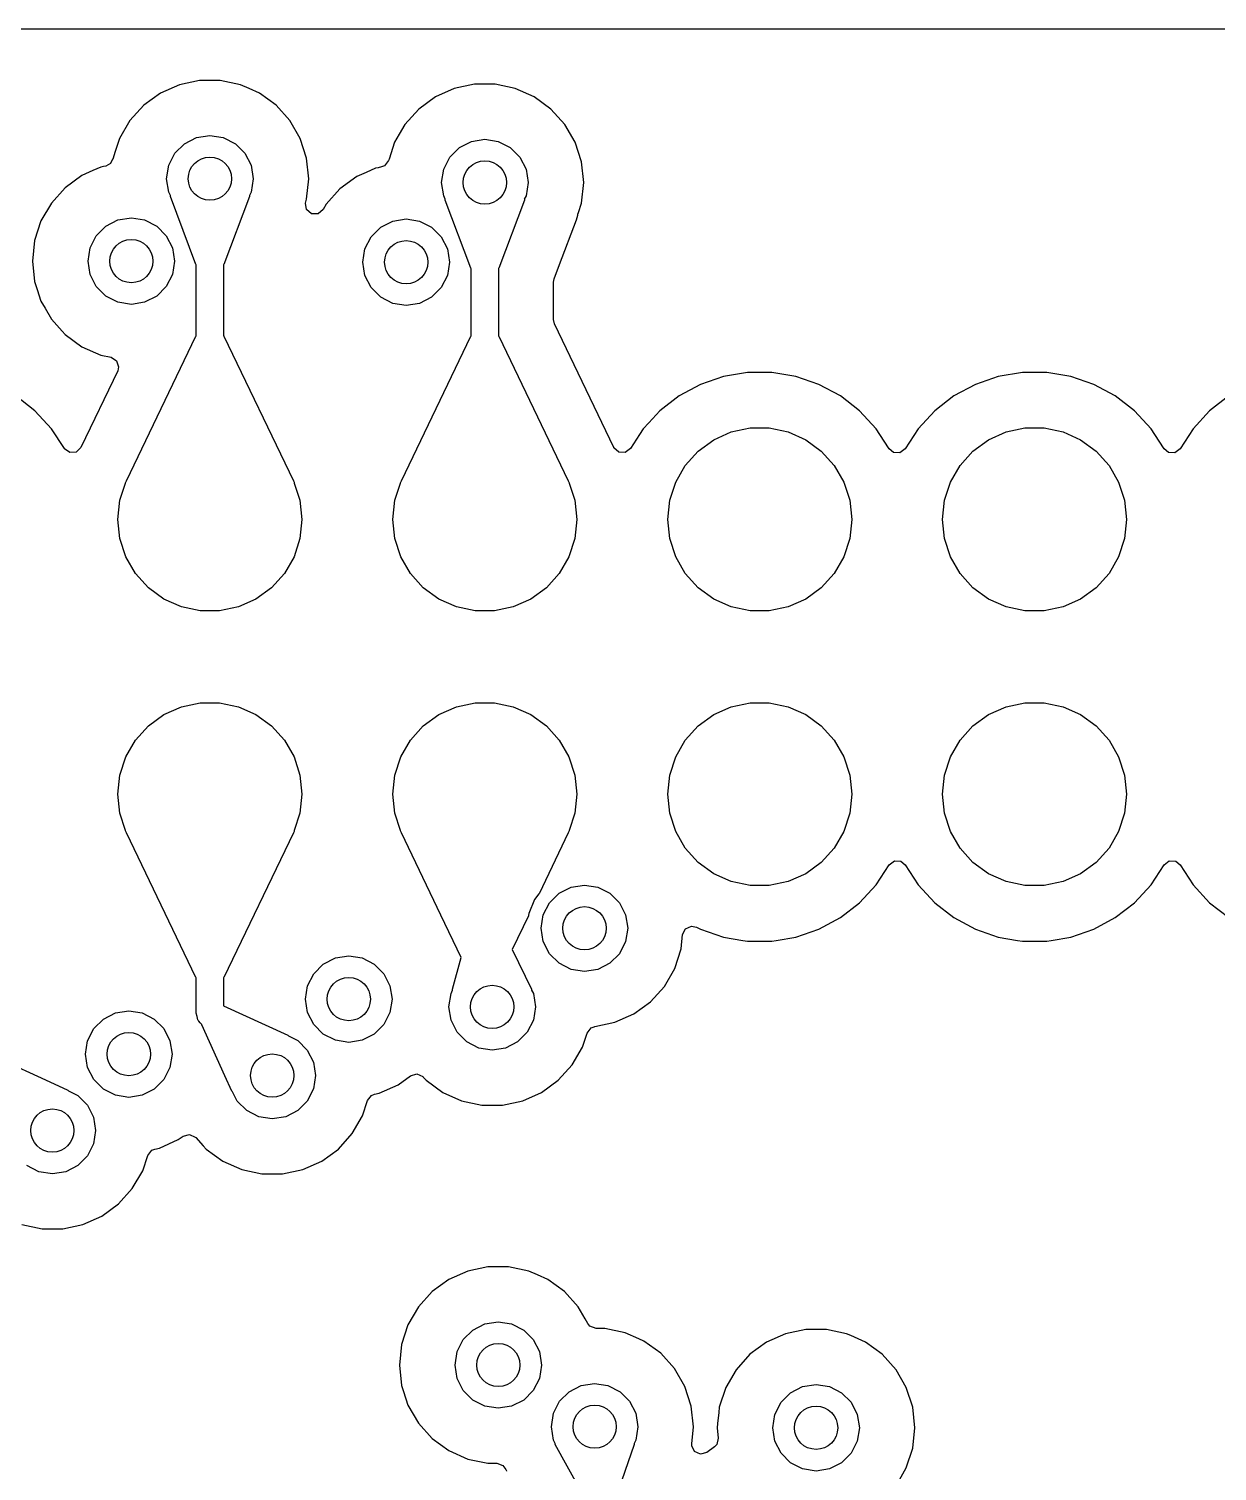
# Model space of a CAD drawing. Extents: x 106.8 to 191.4, y -142.2 to -57.6.
# Drawn here: x 148.66 to 159.64, y -70.94 to -57.61 of the extents above; entities that cross this region are included whole.
import ezdxf

# ---------------------------------------------------------------- set-up
doc = ezdxf.new("R2010")
doc.units = 0
doc.layers.add('BLACK', color=7, linetype='CONTINUOUS')

msp = doc.modelspace()

# ---------------------------------------------------------------- linework, layer by layer
at = {"layer": 'BLACK', "linetype": 'CONTINUOUS'}
for p, q in [((111.602, -57.6091), (186.522, -57.6091)), ((150.055, -58.1253), (149.88, -58.203)), ((150.242, -58.0856), (150.055, -58.1253)), ((150.433, -58.0856), (150.242, -58.0856)), ((150.619, -58.1253), (150.433, -58.0856)), ((150.699, -58.1608), (150.619, -58.1253)), ((152.782, -58.1211), (152.595, -58.1608)), ((152.973, -58.1211), (152.782, -58.1211)), ((153.159, -58.1608), (152.973, -58.1211)), ((149.88, -58.203), (149.726, -58.3152)), ((150.794, -58.203), (150.699, -58.1608)), ((150.948, -58.3152), (150.794, -58.203)), ((152.42, -58.2385), (152.266, -58.3507)), ((152.595, -58.1608), (152.42, -58.2385)), ((153.334, -58.2385), (153.159, -58.1608)), ((153.159, -58.1608), (153.159, -58.1608)), ((153.488, -58.3507), (153.334, -58.2385)), ((149.726, -58.3152), (149.598, -58.4572)), ((151.076, -58.4572), (150.948, -58.3152)), ((152.266, -58.3507), (152.138, -58.4927)), ((153.616, -58.4927), (153.488, -58.3507)), ((149.598, -58.4572), (149.503, -58.6225)), ((149.598, -58.4572), (149.598, -58.4572)), ((149.598, -58.4572), (149.598, -58.4572)), ((151.172, -58.6225), (151.076, -58.4572)), ((152.138, -58.4927), (152.086, -58.5837)), ((153.712, -58.658), (153.616, -58.4927)), ((149.503, -58.6225), (149.463, -58.7443)), ((150.102, -58.6705), (150.213, -58.6137)), ((150.213, -58.6137), (150.337, -58.5941)), ((150.337, -58.5941), (150.461, -58.6137)), ((150.461, -58.6137), (150.572, -58.6705)), ((151.231, -58.8042), (151.172, -58.6225)), ((152.043, -58.658), (151.992, -58.8122)), ((152.086, -58.5837), (152.043, -58.658)), ((152.642, -58.706), (152.753, -58.6492)), ((152.753, -58.6492), (152.877, -58.6296)), ((152.877, -58.6296), (153.001, -58.6492)), ((153.001, -58.6492), (153.112, -58.706)), ((153.771, -58.8397), (153.712, -58.658)), ((149.463, -58.7443), (149.441, -58.813)), ((149.957, -58.8705), (150.013, -58.759)), ((150.013, -58.759), (150.102, -58.6705)), ((150.572, -58.6705), (150.661, -58.759)), ((150.661, -58.759), (150.718, -58.8705)), ((152.553, -58.7945), (152.642, -58.706)), ((153.112, -58.706), (153.201, -58.7945)), ((149.255, -58.9197), (149.154, -58.965)), ((149.328, -58.8873), (149.255, -58.9197)), ((149.355, -58.8815), (149.328, -58.8873)), ((149.375, -58.8774), (149.355, -58.8815)), ((149.418, -58.8547), (149.375, -58.8774)), ((149.438, -58.8122), (149.418, -58.8547)), ((149.441, -58.813), (149.438, -58.8122)), ((149.937, -58.9941), (149.957, -58.8705)), ((150.718, -58.8705), (150.737, -58.9941)), ((151.251, -58.9941), (151.231, -58.8042)), ((151.868, -58.8974), (151.781, -58.9362)), ((151.892, -58.8924), (151.868, -58.8974)), ((151.922, -58.8859), (151.892, -58.8924)), ((151.951, -58.8745), (151.922, -58.8859)), ((151.988, -58.8271), (151.951, -58.8745)), ((151.992, -58.8122), (151.988, -58.8271)), ((152.477, -59.0296), (152.497, -58.906)), ((152.497, -58.906), (152.553, -58.7945)), ((153.201, -58.7945), (153.258, -58.906)), ((153.258, -58.906), (153.277, -59.0296)), ((153.791, -59.0296), (153.771, -58.8397)), ((149.154, -58.965), (148.999, -59.0772)), ((149.957, -59.1177), (149.937, -58.9941)), ((150.737, -58.9941), (150.718, -59.1177)), ((151.231, -59.184), (151.251, -58.9941)), ((151.694, -58.9751), (151.539, -59.0873)), ((151.781, -58.9362), (151.694, -58.9751)), ((152.497, -59.1532), (152.477, -59.0296)), ((153.277, -59.0296), (153.258, -59.1532)), ((153.771, -59.2195), (153.791, -59.0296)), ((148.999, -59.0772), (148.872, -59.2192)), ((149.972, -59.1483), (149.957, -59.1177)), ((149.972, -59.1488), (149.972, -59.1483)), ((149.972, -59.1577), (149.972, -59.1488)), ((150.207, -59.7865), (149.972, -59.1577)), ((150.703, -59.1577), (150.467, -59.7865)), ((150.718, -59.1177), (150.702, -59.1485)), ((150.702, -59.1485), (150.703, -59.1492)), ((150.703, -59.1492), (150.703, -59.1577)), ((151.223, -59.2088), (151.231, -59.184)), ((151.231, -59.184), (151.231, -59.184)), ((151.231, -59.184), (151.231, -59.184)), ((151.539, -59.0873), (151.412, -59.2293)), ((152.512, -59.1838), (152.497, -59.1532)), ((152.512, -59.1843), (152.512, -59.1838)), ((152.512, -59.1932), (152.512, -59.1843)), ((152.747, -59.822), (152.512, -59.1932)), ((153.243, -59.1932), (153.007, -59.822)), ((153.258, -59.1532), (153.242, -59.184)), ((153.242, -59.184), (153.243, -59.1847)), ((153.243, -59.1847), (153.243, -59.1932)), ((148.872, -59.2192), (148.776, -59.3845)), ((151.22, -59.2207), (151.223, -59.2088)), ((151.23, -59.2799), (151.22, -59.2207)), ((151.276, -59.3186), (151.23, -59.2799)), ((151.336, -59.3186), (151.276, -59.3186)), ((151.382, -59.2799), (151.336, -59.3186)), ((151.412, -59.2293), (151.382, -59.2799)), ((153.738, -59.3236), (153.742, -59.3076)), ((153.738, -59.3301), (153.738, -59.3236)), ((153.742, -59.3076), (153.743, -59.3058)), ((153.743, -59.3058), (153.771, -59.2195)), ((148.776, -59.3845), (148.717, -59.5662)), ((149.287, -59.521), (149.375, -59.4325)), ((149.375, -59.4325), (149.487, -59.3757)), ((149.487, -59.3757), (149.611, -59.3561)), ((149.611, -59.3561), (149.734, -59.3757)), ((149.734, -59.3757), (149.846, -59.4325)), ((149.846, -59.4325), (149.934, -59.521)), ((151.827, -59.5311), (151.915, -59.4426)), ((151.915, -59.4426), (152.027, -59.3858)), ((152.027, -59.3858), (152.151, -59.3662)), ((152.151, -59.3662), (152.274, -59.3858)), ((152.274, -59.3858), (152.386, -59.4426)), ((152.386, -59.4426), (152.474, -59.5311)), ((153.568, -59.7885), (153.724, -59.3735)), ((153.724, -59.3735), (153.738, -59.3301)), ((148.717, -59.5662), (148.697, -59.7561)), ((149.23, -59.6325), (149.287, -59.521)), ((149.934, -59.521), (149.991, -59.6325)), ((151.77, -59.6426), (151.827, -59.5311)), ((152.474, -59.5311), (152.531, -59.6426)), ((149.211, -59.7561), (149.23, -59.6325)), ((149.991, -59.6325), (150.011, -59.7561)), ((151.751, -59.7662), (151.77, -59.6426)), ((152.531, -59.6426), (152.551, -59.7662)), ((148.697, -59.7561), (148.717, -59.946)), ((149.23, -59.8797), (149.211, -59.7561)), ((150.011, -59.7561), (149.991, -59.8797)), ((150.21, -59.7907), (150.207, -59.7865)), ((150.21, -60.4474), (150.21, -59.7907)), ((150.21, -59.7907), (150.21, -59.7907)), ((150.467, -59.7865), (150.464, -59.7896)), ((150.464, -59.7896), (150.464, -60.4467)), ((151.77, -59.8898), (151.751, -59.7662)), ((152.551, -59.7662), (152.531, -59.8898)), ((152.75, -59.8262), (152.747, -59.822)), ((152.75, -60.4474), (152.75, -59.8262)), ((152.75, -59.8262), (152.75, -59.8262)), ((153.007, -59.822), (153.004, -59.8251)), ((153.004, -59.8251), (153.004, -60.4467)), ((153.518, -59.9211), (153.568, -59.7885)), ((148.717, -59.946), (148.74, -60.0171)), ((149.287, -59.9912), (149.23, -59.8797)), ((149.375, -60.0797), (149.287, -59.9912)), ((149.934, -59.9912), (149.846, -60.0797)), ((149.991, -59.8797), (149.934, -59.9912)), ((151.827, -60.0013), (151.77, -59.8898)), ((152.531, -59.8898), (152.474, -60.0013)), ((153.513, -59.952), (153.518, -59.9211)), ((153.513, -60.2966), (153.513, -59.952)), ((148.74, -60.0171), (148.776, -60.1277)), ((149.487, -60.1365), (149.375, -60.0797)), ((149.846, -60.0797), (149.734, -60.1365)), ((151.915, -60.0898), (151.827, -60.0013)), ((152.027, -60.1466), (151.915, -60.0898)), ((152.386, -60.0898), (152.274, -60.1466)), ((152.474, -60.0013), (152.386, -60.0898)), ((148.776, -60.1277), (148.814, -60.1925)), ((148.814, -60.1925), (148.872, -60.293)), ((149.611, -60.1561), (149.487, -60.1365)), ((149.734, -60.1365), (149.611, -60.1561)), ((152.151, -60.1662), (152.027, -60.1466)), ((152.274, -60.1466), (152.151, -60.1662)), ((148.872, -60.293), (148.971, -60.403)), ((153.521, -60.3346), (153.513, -60.2966)), ((154.069, -61.4789), (153.521, -60.3346)), ((148.971, -60.403), (148.999, -60.435)), ((148.999, -60.435), (149.154, -60.5472)), ((149.566, -61.7877), (150.207, -60.4502)), ((150.207, -60.4502), (150.21, -60.4474)), ((150.464, -60.4467), (150.465, -60.447)), ((150.465, -60.447), (150.467, -60.4502)), ((150.467, -60.4502), (151.108, -61.7877)), ((152.106, -61.7877), (152.747, -60.4502)), ((152.747, -60.4502), (152.75, -60.4474)), ((153.004, -60.4467), (153.005, -60.447)), ((153.005, -60.447), (153.007, -60.4502)), ((153.007, -60.4502), (153.648, -61.7877)), ((149.154, -60.5472), (149.328, -60.6249)), ((149.328, -60.6249), (149.424, -60.6452)), ((149.424, -60.6452), (149.475, -60.6771)), ((149.485, -60.7691), (149.145, -61.4789)), ((149.475, -60.6771), (149.493, -60.7342)), ((149.493, -60.7342), (149.485, -60.7691)), ((155.305, -60.7851), (155.082, -60.8222)), ((155.53, -60.7851), (155.305, -60.7851)), ((155.305, -60.7851), (155.305, -60.7851)), ((155.752, -60.8222), (155.53, -60.7851)), ((155.53, -60.7851), (155.53, -60.7851)), ((157.845, -60.7851), (157.622, -60.8222)), ((158.07, -60.7851), (157.845, -60.7851)), ((157.845, -60.7851), (157.845, -60.7851)), ((158.292, -60.8222), (158.07, -60.7851)), ((158.07, -60.7851), (158.07, -60.7851)), ((154.87, -60.8953), (154.672, -61.0024)), ((155.082, -60.8222), (154.87, -60.8953)), ((155.965, -60.8953), (155.752, -60.8222)), ((156.163, -61.0024), (155.965, -60.8953)), ((155.965, -60.8953), (155.965, -60.8953)), ((155.965, -60.8953), (155.965, -60.8953)), ((157.41, -60.8953), (157.212, -61.0024)), ((157.622, -60.8222), (157.41, -60.8953)), ((158.505, -60.8953), (158.292, -60.8222)), ((158.703, -61.0024), (158.505, -60.8953)), ((158.505, -60.8953), (158.505, -60.8953)), ((158.505, -60.8953), (158.505, -60.8953)), ((148.72, -61.1407), (148.543, -61.0024)), ((154.672, -61.0024), (154.494, -61.1407)), ((156.34, -61.1407), (156.163, -61.0024)), ((157.212, -61.0024), (157.034, -61.1407)), ((158.88, -61.1407), (158.703, -61.0024)), ((159.752, -61.0024), (159.574, -61.1407)), ((148.873, -61.3063), (148.72, -61.1407)), ((154.494, -61.1407), (154.393, -61.2504)), ((156.493, -61.3063), (156.34, -61.1407)), ((157.034, -61.1407), (156.881, -61.3063)), ((159.033, -61.3063), (158.88, -61.1407)), ((159.574, -61.1407), (159.421, -61.3063)), ((148.992, -61.489), (148.873, -61.3063)), ((154.341, -61.3063), (154.308, -61.3578)), ((154.393, -61.2504), (154.341, -61.3063)), ((155.154, -61.3352), (155.328, -61.2983)), ((155.328, -61.2983), (155.506, -61.2983)), ((155.506, -61.2983), (155.68, -61.3352)), ((156.568, -61.421), (156.493, -61.3063)), ((156.881, -61.3063), (156.761, -61.4911)), ((157.694, -61.3352), (157.868, -61.2983)), ((157.868, -61.2983), (158.046, -61.2983)), ((158.046, -61.2983), (158.22, -61.3352)), ((159.108, -61.421), (159.033, -61.3063)), ((159.421, -61.3063), (159.301, -61.4911)), ((154.308, -61.3578), (154.222, -61.489)), ((154.848, -61.5119), (154.992, -61.4075)), ((154.992, -61.4075), (155.154, -61.3352)), ((155.68, -61.3352), (155.842, -61.4075)), ((155.842, -61.4075), (155.986, -61.5119)), ((156.614, -61.4911), (156.568, -61.421)), ((157.388, -61.5119), (157.532, -61.4075)), ((157.532, -61.4075), (157.694, -61.3352)), ((158.22, -61.3352), (158.382, -61.4075)), ((158.382, -61.4075), (158.526, -61.5119)), ((159.154, -61.4911), (159.108, -61.421)), ((148.993, -61.4906), (148.992, -61.489)), ((149.042, -61.5256), (148.993, -61.4906)), ((149.102, -61.5209), (149.042, -61.5256)), ((149.145, -61.4789), (149.102, -61.5209)), ((154.07, -61.4806), (154.069, -61.4789)), ((154.114, -61.5217), (154.07, -61.4806)), ((154.174, -61.525), (154.114, -61.5217)), ((154.222, -61.489), (154.174, -61.525)), ((154.729, -61.644), (154.848, -61.5119)), ((155.986, -61.5119), (156.105, -61.644)), ((156.653, -61.5238), (156.614, -61.4911)), ((156.713, -61.5271), (156.653, -61.5238)), ((156.761, -61.4911), (156.713, -61.5271)), ((157.269, -61.644), (157.388, -61.5119)), ((158.526, -61.5119), (158.645, -61.644)), ((159.193, -61.5238), (159.154, -61.4911)), ((159.253, -61.5271), (159.193, -61.5238)), ((159.301, -61.4911), (159.253, -61.5271)), ((154.641, -61.7979), (154.729, -61.644)), ((156.105, -61.644), (156.194, -61.7979)), ((157.181, -61.7979), (157.269, -61.644)), ((158.645, -61.644), (158.734, -61.7979)), ((149.506, -61.9669), (149.557, -61.8093)), ((149.557, -61.8072), (149.558, -61.8044)), ((149.557, -61.8078), (149.557, -61.8072)), ((149.557, -61.8093), (149.557, -61.8078)), ((149.558, -61.8044), (149.561, -61.7979)), ((149.561, -61.7979), (149.566, -61.7877)), ((151.108, -61.7877), (151.114, -61.7979)), ((151.114, -61.7979), (151.116, -61.8044)), ((151.116, -61.8044), (151.117, -61.8072)), ((151.117, -61.8072), (151.117, -61.8088)), ((151.117, -61.8088), (151.169, -61.9669)), ((152.046, -61.9669), (152.097, -61.8093)), ((152.097, -61.8072), (152.098, -61.8044)), ((152.097, -61.8078), (152.097, -61.8072)), ((152.097, -61.8093), (152.097, -61.8078)), ((152.098, -61.8044), (152.101, -61.7979)), ((152.101, -61.7979), (152.106, -61.7877)), ((153.648, -61.7877), (153.654, -61.7979)), ((153.654, -61.7979), (153.656, -61.8044)), ((153.656, -61.8044), (153.657, -61.8072)), ((153.657, -61.8072), (153.657, -61.8088)), ((153.657, -61.8088), (153.709, -61.9669)), ((154.586, -61.9669), (154.641, -61.7979)), ((156.194, -61.7979), (156.249, -61.9669)), ((157.126, -61.9669), (157.181, -61.7979)), ((158.734, -61.7979), (158.789, -61.9669)), ((149.487, -62.1436), (149.506, -61.9669)), ((151.169, -61.9669), (151.187, -62.1436)), ((152.027, -62.1436), (152.046, -61.9669)), ((153.709, -61.9669), (153.727, -62.1436)), ((154.567, -62.1436), (154.586, -61.9669)), ((156.249, -61.9669), (156.267, -62.1436)), ((157.107, -62.1436), (157.126, -61.9669)), ((158.789, -61.9669), (158.807, -62.1436)), ((149.506, -62.3203), (149.487, -62.1436)), ((151.187, -62.1436), (151.169, -62.3203)), ((152.046, -62.3203), (152.027, -62.1436)), ((153.727, -62.1436), (153.709, -62.3203)), ((154.586, -62.3203), (154.567, -62.1436)), ((156.267, -62.1436), (156.249, -62.3203)), ((157.126, -62.3203), (157.107, -62.1436)), ((158.807, -62.1436), (158.789, -62.3203)), ((149.561, -62.4893), (149.506, -62.3203)), ((151.169, -62.3203), (151.114, -62.4893)), ((152.101, -62.4893), (152.046, -62.3203)), ((153.709, -62.3203), (153.654, -62.4893)), ((154.641, -62.4893), (154.586, -62.3203)), ((156.249, -62.3203), (156.194, -62.4893)), ((157.181, -62.4893), (157.126, -62.3203)), ((158.789, -62.3203), (158.734, -62.4893)), ((149.649, -62.6432), (149.561, -62.4893)), ((151.114, -62.4893), (151.025, -62.6432)), ((152.189, -62.6432), (152.101, -62.4893)), ((153.654, -62.4893), (153.565, -62.6432)), ((154.729, -62.6432), (154.641, -62.4893)), ((156.194, -62.4893), (156.105, -62.6432)), ((157.269, -62.6432), (157.181, -62.4893)), ((158.734, -62.4893), (158.645, -62.6432)), ((149.768, -62.7753), (149.649, -62.6432)), ((151.025, -62.6432), (150.906, -62.7753)), ((152.308, -62.7753), (152.189, -62.6432)), ((153.565, -62.6432), (153.446, -62.7753)), ((154.848, -62.7753), (154.729, -62.6432)), ((156.105, -62.6432), (155.986, -62.7753)), ((157.388, -62.7753), (157.269, -62.6432)), ((158.645, -62.6432), (158.526, -62.7753)), ((149.912, -62.8797), (149.768, -62.7753)), ((150.906, -62.7753), (150.762, -62.8797)), ((152.452, -62.8797), (152.308, -62.7753)), ((153.446, -62.7753), (153.302, -62.8797)), ((154.992, -62.8797), (154.848, -62.7753)), ((155.986, -62.7753), (155.842, -62.8797)), ((157.532, -62.8797), (157.388, -62.7753)), ((158.526, -62.7753), (158.382, -62.8797)), ((150.074, -62.952), (149.912, -62.8797)), ((150.762, -62.8797), (150.6, -62.952)), ((152.614, -62.952), (152.452, -62.8797)), ((153.302, -62.8797), (153.14, -62.952)), ((155.154, -62.952), (154.992, -62.8797)), ((155.842, -62.8797), (155.68, -62.952)), ((157.694, -62.952), (157.532, -62.8797)), ((158.382, -62.8797), (158.22, -62.952)), ((150.248, -62.9889), (150.074, -62.952)), ((150.426, -62.9889), (150.248, -62.9889)), ((150.6, -62.952), (150.426, -62.9889)), ((152.788, -62.9889), (152.614, -62.952)), ((152.966, -62.9889), (152.788, -62.9889)), ((153.14, -62.952), (152.966, -62.9889)), ((155.328, -62.9889), (155.154, -62.952)), ((155.506, -62.9889), (155.328, -62.9889)), ((155.68, -62.952), (155.506, -62.9889)), ((157.868, -62.9889), (157.694, -62.952)), ((158.046, -62.9889), (157.868, -62.9889)), ((158.22, -62.952), (158.046, -62.9889)), ((150.074, -63.8752), (150.248, -63.8383)), ((150.248, -63.8383), (150.426, -63.8383)), ((150.426, -63.8383), (150.6, -63.8752)), ((152.614, -63.8752), (152.788, -63.8383)), ((152.788, -63.8383), (152.966, -63.8383)), ((152.966, -63.8383), (153.14, -63.8752)), ((155.154, -63.8752), (155.328, -63.8383)), ((155.328, -63.8383), (155.506, -63.8383)), ((155.506, -63.8383), (155.68, -63.8752)), ((157.694, -63.8752), (157.868, -63.8383)), ((157.868, -63.8383), (158.046, -63.8383)), ((158.046, -63.8383), (158.22, -63.8752)), ((149.768, -64.0519), (149.912, -63.9475)), ((149.912, -63.9475), (150.074, -63.8752)), ((150.6, -63.8752), (150.762, -63.9475)), ((150.762, -63.9475), (150.906, -64.0519)), ((152.308, -64.0519), (152.452, -63.9475)), ((152.452, -63.9475), (152.614, -63.8752)), ((153.14, -63.8752), (153.302, -63.9475)), ((153.302, -63.9475), (153.446, -64.0519)), ((154.848, -64.0519), (154.992, -63.9475)), ((154.992, -63.9475), (155.154, -63.8752)), ((155.68, -63.8752), (155.842, -63.9475)), ((155.842, -63.9475), (155.986, -64.0519)), ((157.388, -64.0519), (157.532, -63.9475)), ((157.532, -63.9475), (157.694, -63.8752)), ((158.22, -63.8752), (158.382, -63.9475)), ((158.382, -63.9475), (158.526, -64.0519)), ((149.649, -64.184), (149.768, -64.0519)), ((150.906, -64.0519), (151.025, -64.184)), ((152.189, -64.184), (152.308, -64.0519)), ((153.446, -64.0519), (153.565, -64.184)), ((154.729, -64.184), (154.848, -64.0519)), ((155.986, -64.0519), (156.105, -64.184)), ((157.269, -64.184), (157.388, -64.0519)), ((158.526, -64.0519), (158.645, -64.184)), ((149.561, -64.3379), (149.649, -64.184)), ((151.025, -64.184), (151.114, -64.3379)), ((152.101, -64.3379), (152.189, -64.184)), ((153.565, -64.184), (153.654, -64.3379)), ((154.641, -64.3379), (154.729, -64.184)), ((156.105, -64.184), (156.194, -64.3379)), ((157.181, -64.3379), (157.269, -64.184)), ((158.645, -64.184), (158.734, -64.3379)), ((149.506, -64.5069), (149.561, -64.3379)), ((151.114, -64.3379), (151.169, -64.5069)), ((152.046, -64.5069), (152.101, -64.3379)), ((153.654, -64.3379), (153.709, -64.5069)), ((154.586, -64.5069), (154.641, -64.3379)), ((156.194, -64.3379), (156.249, -64.5069)), ((157.126, -64.5069), (157.181, -64.3379)), ((158.734, -64.3379), (158.789, -64.5069)), ((149.487, -64.6836), (149.506, -64.5069)), ((151.169, -64.5069), (151.187, -64.6836)), ((152.027, -64.6836), (152.046, -64.5069)), ((153.709, -64.5069), (153.727, -64.6836)), ((154.567, -64.6836), (154.586, -64.5069)), ((156.249, -64.5069), (156.267, -64.6836)), ((157.107, -64.6836), (157.126, -64.5069)), ((158.789, -64.5069), (158.807, -64.6836)), ((149.506, -64.8603), (149.487, -64.6836)), ((151.187, -64.6836), (151.169, -64.8603)), ((152.046, -64.8603), (152.027, -64.6836)), ((153.727, -64.6836), (153.709, -64.8603)), ((154.586, -64.8603), (154.567, -64.6836)), ((156.267, -64.6836), (156.249, -64.8603)), ((157.126, -64.8603), (157.107, -64.6836)), ((158.807, -64.6836), (158.789, -64.8603)), ((149.557, -65.0184), (149.506, -64.8603)), ((151.169, -64.8603), (151.117, -65.0179)), ((152.097, -65.0184), (152.046, -64.8603)), ((153.709, -64.8603), (153.657, -65.0179)), ((154.641, -65.0293), (154.586, -64.8603)), ((156.249, -64.8603), (156.194, -65.0293)), ((157.181, -65.0293), (157.126, -64.8603)), ((158.789, -64.8603), (158.734, -65.0293)), ((149.557, -65.02), (149.557, -65.0184)), ((149.558, -65.0228), (149.557, -65.02)), ((149.561, -65.0293), (149.558, -65.0228)), ((149.566, -65.0395), (149.561, -65.0293)), ((150.207, -66.377), (149.566, -65.0395)), ((151.108, -65.0395), (150.467, -66.377)), ((151.114, -65.0293), (151.108, -65.0395)), ((151.116, -65.0228), (151.114, -65.0293)), ((151.117, -65.02), (151.116, -65.0228)), ((151.117, -65.0179), (151.117, -65.0194)), ((151.117, -65.0194), (151.117, -65.02)), ((152.097, -65.02), (152.097, -65.0184)), ((152.098, -65.0228), (152.097, -65.02)), ((152.101, -65.0293), (152.098, -65.0228)), ((152.106, -65.0395), (152.101, -65.0293)), ((152.472, -65.8033), (152.106, -65.0395)), ((153.648, -65.0396), (153.378, -65.6035)), ((153.654, -65.0293), (153.648, -65.0396)), ((153.656, -65.0228), (153.654, -65.0293)), ((153.657, -65.02), (153.656, -65.0228)), ((153.657, -65.0179), (153.657, -65.0194)), ((153.657, -65.0194), (153.657, -65.02)), ((154.729, -65.1832), (154.641, -65.0293)), ((156.194, -65.0293), (156.105, -65.1832)), ((157.269, -65.1832), (157.181, -65.0293)), ((158.734, -65.0293), (158.645, -65.1832)), ((154.848, -65.3153), (154.729, -65.1832)), ((156.105, -65.1832), (155.986, -65.3153)), ((157.388, -65.3153), (157.269, -65.1832)), ((158.645, -65.1832), (158.526, -65.3153)), ((154.992, -65.4197), (154.848, -65.3153)), ((155.986, -65.3153), (155.842, -65.4197)), ((156.614, -65.3361), (156.662, -65.3001)), ((156.662, -65.3001), (156.722, -65.3034)), ((156.722, -65.3034), (156.761, -65.3361)), ((157.532, -65.4197), (157.388, -65.3153)), ((158.526, -65.3153), (158.382, -65.4197)), ((159.154, -65.3361), (159.202, -65.3001)), ((159.202, -65.3001), (159.262, -65.3034)), ((159.262, -65.3034), (159.301, -65.3361)), ((155.154, -65.492), (154.992, -65.4197)), ((155.842, -65.4197), (155.68, -65.492)), ((156.493, -65.5209), (156.614, -65.3361)), ((156.761, -65.3361), (156.881, -65.5209)), ((157.694, -65.492), (157.532, -65.4197)), ((158.382, -65.4197), (158.22, -65.492)), ((159.033, -65.5209), (159.154, -65.3361)), ((159.301, -65.3361), (159.421, -65.5209)), ((153.563, -65.5995), (153.674, -65.5427)), ((153.674, -65.5427), (153.798, -65.5231)), ((153.798, -65.5231), (153.921, -65.5427)), ((153.921, -65.5427), (154.033, -65.5995)), ((155.328, -65.5289), (155.154, -65.492)), ((155.506, -65.5289), (155.328, -65.5289)), ((155.68, -65.492), (155.506, -65.5289)), ((156.34, -65.6865), (156.493, -65.5209)), ((156.881, -65.5209), (157.034, -65.6865)), ((157.868, -65.5289), (157.694, -65.492)), ((158.046, -65.5289), (157.868, -65.5289)), ((158.22, -65.492), (158.046, -65.5289)), ((158.88, -65.6865), (159.033, -65.5209)), ((159.421, -65.5209), (159.574, -65.6865)), ((153.337, -65.6571), (153.284, -65.7854)), ((153.376, -65.6055), (153.337, -65.6571)), ((153.378, -65.6035), (153.376, -65.6055)), ((153.417, -65.7995), (153.474, -65.688)), ((153.474, -65.688), (153.563, -65.5995)), ((154.033, -65.5995), (154.121, -65.688)), ((154.121, -65.688), (154.178, -65.7995)), ((156.163, -65.8248), (156.34, -65.6865)), ((157.034, -65.6865), (157.212, -65.8248)), ((158.703, -65.8248), (158.88, -65.6865)), ((159.574, -65.6865), (159.752, -65.8248)), ((152.659, -66.1935), (152.472, -65.8033)), ((153.28, -65.8068), (153.13, -66.1203)), ((153.281, -65.8033), (153.28, -65.8068)), ((153.284, -65.7854), (153.281, -65.8033)), ((153.398, -65.9231), (153.417, -65.7995)), ((154.178, -65.7995), (154.198, -65.9231)), ((155.965, -65.9319), (156.163, -65.8248)), ((157.212, -65.8248), (157.41, -65.9319)), ((158.505, -65.9319), (158.703, -65.8248)), ((153.417, -66.0467), (153.398, -65.9231)), ((154.198, -65.9231), (154.178, -66.0467)), ((154.691, -66.113), (154.705, -65.981)), ((154.705, -65.981), (154.731, -65.927)), ((154.731, -65.927), (154.786, -65.9025)), ((154.786, -65.9025), (154.834, -65.9129)), ((154.834, -65.9129), (154.87, -65.9319)), ((154.87, -65.9319), (155.082, -66.005)), ((155.752, -66.005), (155.965, -65.9319)), ((157.41, -65.9319), (157.622, -66.005)), ((158.292, -66.005), (158.505, -65.9319)), ((153.13, -66.1203), (153.309, -66.4854)), ((153.474, -66.1582), (153.417, -66.0467)), ((154.178, -66.0467), (154.121, -66.1582)), ((154.632, -66.2947), (154.691, -66.113)), ((155.082, -66.005), (155.26, -66.0347)), ((155.26, -66.0347), (155.305, -66.0421)), ((155.305, -66.0421), (155.305, -66.0421)), ((155.305, -66.0421), (155.53, -66.0421)), ((155.53, -66.0421), (155.569, -66.0356)), ((155.569, -66.0356), (155.752, -66.005)), ((157.622, -66.005), (157.8, -66.0347)), ((157.8, -66.0347), (157.845, -66.0421)), ((157.845, -66.0421), (157.845, -66.0421)), ((157.845, -66.0421), (158.07, -66.0421)), ((158.07, -66.0421), (158.109, -66.0356)), ((158.109, -66.0356), (158.292, -66.005)), ((151.296, -66.3427), (151.385, -66.2542)), ((151.385, -66.2542), (151.496, -66.1974)), ((151.496, -66.1974), (151.62, -66.1778)), ((151.62, -66.1778), (151.743, -66.1974)), ((151.743, -66.1974), (151.855, -66.2542)), ((151.855, -66.2542), (151.943, -66.3427)), ((152.578, -66.4866), (152.659, -66.1935)), ((153.563, -66.2467), (153.474, -66.1582)), ((153.674, -66.3035), (153.563, -66.2467)), ((154.033, -66.2467), (153.921, -66.3035)), ((154.121, -66.1582), (154.033, -66.2467)), ((150.209, -66.3802), (150.207, -66.377)), ((150.21, -66.3805), (150.209, -66.3802)), ((150.21, -66.7086), (150.21, -66.3805)), ((150.467, -66.377), (150.464, -66.3798)), ((150.464, -66.3798), (150.464, -66.6413)), ((151.239, -66.4542), (151.296, -66.3427)), ((151.943, -66.3427), (152, -66.4542)), ((153.798, -66.3231), (153.674, -66.3035)), ((153.921, -66.3035), (153.798, -66.3231)), ((154.537, -66.46), (154.632, -66.2947)), ((151.22, -66.5778), (151.239, -66.4542)), ((152, -66.4542), (152.02, -66.5778)), ((152.545, -66.6496), (152.565, -66.526)), ((152.565, -66.526), (152.58, -66.4956)), ((152.579, -66.4941), (152.578, -66.4866)), ((152.58, -66.4956), (152.579, -66.4941)), ((153.309, -66.4854), (153.31, -66.4943)), ((153.31, -66.4943), (153.31, -66.4946)), ((153.31, -66.4946), (153.326, -66.526)), ((153.326, -66.526), (153.345, -66.6496)), ((154.409, -66.602), (154.537, -66.46)), ((150.464, -66.6413), (150.849, -66.8161)), ((151.239, -66.7015), (151.22, -66.5778)), ((152.02, -66.5778), (152, -66.7015)), ((152.565, -66.7732), (152.545, -66.6496)), ((153.345, -66.6496), (153.326, -66.7732)), ((154.254, -66.7142), (154.409, -66.602)), ((149.264, -66.8507), (149.353, -66.7622)), ((149.353, -66.7622), (149.464, -66.7054)), ((149.464, -66.7054), (149.588, -66.6858)), ((149.588, -66.6858), (149.711, -66.7054)), ((149.711, -66.7054), (149.823, -66.7622)), ((149.823, -66.7622), (149.911, -66.8507)), ((150.219, -66.7388), (150.21, -66.7086)), ((150.226, -66.7695), (150.219, -66.7388)), ((150.229, -66.7746), (150.226, -66.7695)), ((150.23, -66.7773), (150.229, -66.7746)), ((150.234, -66.7802), (150.23, -66.7773)), ((150.247, -66.7984), (150.234, -66.7802)), ((151.296, -66.813), (151.239, -66.7015)), ((152, -66.7015), (151.943, -66.813)), ((152.621, -66.8847), (152.565, -66.7732)), ((153.326, -66.7732), (153.269, -66.8847)), ((153.893, -66.8316), (154.08, -66.7919)), ((154.08, -66.7919), (154.254, -66.7142)), ((149.207, -66.9622), (149.264, -66.8507)), ((149.911, -66.8507), (149.968, -66.9622)), ((150.261, -66.8119), (150.247, -66.7984)), ((150.261, -66.8161), (150.261, -66.8119)), ((150.475, -67.2872), (150.261, -66.8161)), ((150.849, -66.8161), (151.056, -66.9104)), ((151.056, -66.9104), (151.062, -66.9169)), ((151.062, -66.9169), (151.062, -66.9171)), ((151.062, -66.9171), (151.148, -66.961)), ((151.385, -66.9015), (151.296, -66.813)), ((151.496, -66.9583), (151.385, -66.9015)), ((151.855, -66.9015), (151.743, -66.9583)), ((151.943, -66.813), (151.855, -66.9015)), ((152.71, -66.9732), (152.621, -66.8847)), ((153.269, -66.8847), (153.18, -66.9732)), ((153.78, -67.0212), (153.822, -66.8917)), ((153.822, -66.8917), (153.859, -66.8443)), ((153.859, -66.8443), (153.887, -66.8329)), ((153.887, -66.8329), (153.893, -66.8316)), ((149.188, -67.0858), (149.207, -66.9622)), ((149.968, -66.9622), (149.988, -67.0858)), ((151.148, -66.961), (151.237, -67.0495)), ((151.237, -67.0495), (151.294, -67.161)), ((151.62, -66.9778), (151.496, -66.9583)), ((151.743, -66.9583), (151.62, -66.9778)), ((152.821, -67.03), (152.71, -66.9732)), ((152.945, -67.0496), (152.821, -67.03)), ((153.069, -67.03), (152.945, -67.0496)), ((153.18, -66.9732), (153.069, -67.03)), ((153.684, -67.1865), (153.78, -67.0212)), ((148.413, -67.1405), (148.817, -67.3241)), ((149.207, -67.2095), (149.188, -67.0858)), ((149.988, -67.0858), (149.968, -67.2095)), ((151.294, -67.161), (151.313, -67.2846)), ((153.556, -67.3285), (153.684, -67.1865)), ((148.817, -67.3241), (149.024, -67.4184)), ((149.264, -67.321), (149.207, -67.2095)), ((149.353, -67.4095), (149.264, -67.321)), ((149.911, -67.321), (149.823, -67.4095)), ((149.968, -67.2095), (149.911, -67.321)), ((150.539, -67.4274), (150.475, -67.2872)), ((151.313, -67.2846), (151.294, -67.4082)), ((152.077, -67.369), (152.19, -67.2865)), ((152.19, -67.2865), (152.248, -67.2699)), ((152.248, -67.2699), (152.303, -67.2944)), ((152.303, -67.2944), (152.307, -67.2988)), ((152.307, -67.2988), (152.334, -67.3285)), ((149.024, -67.4184), (149.03, -67.4249)), ((149.03, -67.4249), (149.03, -67.4251)), ((149.03, -67.4251), (149.116, -67.469)), ((149.464, -67.4663), (149.353, -67.4095)), ((149.823, -67.4095), (149.711, -67.4663)), ((150.545, -67.4334), (150.539, -67.4274)), ((150.589, -67.5197), (150.545, -67.4334)), ((150.545, -67.4334), (150.545, -67.4334)), ((151.294, -67.4082), (151.237, -67.5197)), ((151.831, -67.4673), (151.859, -67.4558)), ((151.859, -67.4558), (151.902, -67.4466)), ((151.902, -67.4466), (152.077, -67.369)), ((152.334, -67.3285), (152.488, -67.4407)), ((152.488, -67.4407), (152.663, -67.5184)), ((153.227, -67.5184), (153.402, -67.4407)), ((153.402, -67.4407), (153.556, -67.3285)), ((149.116, -67.469), (149.205, -67.5575)), ((149.205, -67.5575), (149.262, -67.669)), ((149.588, -67.4858), (149.464, -67.4663)), ((149.711, -67.4663), (149.588, -67.4858)), ((150.678, -67.6082), (150.589, -67.5197)), ((151.237, -67.5197), (151.148, -67.6082)), ((151.748, -67.6562), (151.794, -67.5146)), ((151.794, -67.5146), (151.831, -67.4673)), ((152.663, -67.5184), (152.85, -67.5581)), ((152.85, -67.5581), (153.041, -67.5581)), ((153.041, -67.5581), (153.227, -67.5184)), ((149.262, -67.669), (149.281, -67.7926)), ((150.789, -67.665), (150.678, -67.6082)), ((150.913, -67.6846), (150.789, -67.665)), ((151.037, -67.665), (150.913, -67.6846)), ((151.148, -67.6082), (151.037, -67.665)), ((151.652, -67.8215), (151.748, -67.6562)), ((149.281, -67.7926), (149.262, -67.9162)), ((150.045, -67.877), (150.089, -67.8447)), ((150.089, -67.8447), (150.147, -67.8281)), ((150.147, -67.8281), (150.202, -67.8526)), ((150.202, -67.8526), (150.206, -67.857)), ((150.206, -67.857), (150.275, -67.9331)), ((151.524, -67.9635), (151.652, -67.8215)), ((149.262, -67.9162), (149.205, -68.0277)), ((149.762, -68.0226), (149.799, -67.9753)), ((149.799, -67.9753), (149.827, -67.9638)), ((149.827, -67.9638), (149.87, -67.9546)), ((149.87, -67.9546), (150.045, -67.877)), ((150.275, -67.9331), (150.302, -67.9635)), ((150.302, -67.9635), (150.456, -68.0757)), ((151.37, -68.0757), (151.524, -67.9635)), ((148.757, -68.173), (148.646, -68.1162)), ((149.116, -68.1162), (149.005, -68.173)), ((149.205, -68.0277), (149.116, -68.1162)), ((149.716, -68.1642), (149.762, -68.0226)), ((150.456, -68.0757), (150.631, -68.1534)), ((151.195, -68.1534), (151.37, -68.0757)), ((148.881, -68.1926), (148.757, -68.173)), ((149.005, -68.173), (148.881, -68.1926)), ((149.62, -68.3295), (149.716, -68.1642)), ((150.631, -68.1534), (150.818, -68.1931)), ((150.818, -68.1931), (151.009, -68.1931)), ((151.009, -68.1931), (151.195, -68.1534)), ((149.492, -68.4715), (149.62, -68.3295)), ((149.338, -68.5837), (149.492, -68.4715)), ((149.163, -68.6614), (149.338, -68.5837)), ((148.599, -68.6614), (148.786, -68.7011)), ((148.786, -68.7011), (148.977, -68.7011)), ((148.977, -68.7011), (149.163, -68.6614)), ((152.906, -69.0516), (152.719, -69.0913)), ((153.097, -69.0516), (152.906, -69.0516)), ((153.284, -69.0913), (153.097, -69.0516)), ((152.545, -69.169), (152.39, -69.2812)), ((152.719, -69.0913), (152.545, -69.169)), ((153.363, -69.1265), (153.284, -69.0913)), ((153.458, -69.169), (153.363, -69.1265)), ((153.613, -69.2812), (153.458, -69.169)), ((152.39, -69.2812), (152.263, -69.4232)), ((153.741, -69.4232), (153.613, -69.2812)), ((152.263, -69.4232), (152.167, -69.5885)), ((153.805, -69.534), (153.741, -69.4232)), ((152.167, -69.5885), (152.108, -69.7702)), ((152.766, -69.6365), (152.878, -69.5797)), ((152.878, -69.5797), (153.002, -69.5601)), ((153.002, -69.5601), (153.125, -69.5797)), ((153.125, -69.5797), (153.237, -69.6365)), ((153.83, -69.5776), (153.805, -69.534)), ((153.849, -69.601), (153.83, -69.5776)), ((152.621, -69.8365), (152.678, -69.725)), ((152.678, -69.725), (152.766, -69.6365)), ((153.237, -69.6365), (153.325, -69.725)), ((153.325, -69.725), (153.382, -69.8365)), ((153.906, -69.6216), (153.849, -69.601)), ((153.987, -69.6216), (153.906, -69.6216)), ((154.174, -69.6613), (153.987, -69.6216)), ((154.301, -69.7178), (154.174, -69.6613)), ((154.348, -69.739), (154.301, -69.7178)), ((155.655, -69.6713), (155.481, -69.749)), ((155.842, -69.6316), (155.655, -69.6713)), ((156.033, -69.6316), (155.842, -69.6316)), ((156.22, -69.6713), (156.033, -69.6316)), ((156.258, -69.688), (156.22, -69.6713)), ((156.395, -69.749), (156.258, -69.688)), ((152.108, -69.7702), (152.088, -69.9601)), ((152.602, -69.9601), (152.621, -69.8365)), ((153.382, -69.8365), (153.402, -69.9601)), ((154.503, -69.8512), (154.348, -69.739)), ((154.631, -69.9932), (154.503, -69.8512)), ((155.481, -69.749), (155.327, -69.8612)), ((156.549, -69.8612), (156.395, -69.749)), ((152.088, -69.9601), (152.108, -70.15)), ((152.621, -70.0837), (152.602, -69.9601)), ((153.402, -69.9601), (153.382, -70.0837)), ((154.726, -70.1585), (154.631, -69.9932)), ((155.327, -69.8612), (155.199, -70.0031)), ((156.677, -70.0031), (156.549, -69.8612)), ((152.678, -70.1952), (152.621, -70.0837)), ((153.382, -70.0837), (153.325, -70.1952)), ((155.199, -70.0031), (155.103, -70.1685)), ((156.772, -70.1685), (156.677, -70.0031)), ((152.108, -70.15), (152.126, -70.2056)), ((152.126, -70.2056), (152.167, -70.3317)), ((152.766, -70.2837), (152.678, -70.1952)), ((153.325, -70.1952), (153.237, -70.2837)), ((153.568, -70.295), (153.657, -70.2065)), ((153.657, -70.2065), (153.768, -70.1497)), ((153.768, -70.1497), (153.892, -70.1301)), ((153.892, -70.1301), (154.015, -70.1497)), ((154.015, -70.1497), (154.127, -70.2065)), ((154.127, -70.2065), (154.215, -70.295)), ((154.785, -70.3402), (154.726, -70.1585)), ((155.103, -70.1685), (155.044, -70.3501)), ((155.614, -70.305), (155.703, -70.2165)), ((155.703, -70.2165), (155.814, -70.1597)), ((155.814, -70.1597), (155.938, -70.1401)), ((155.938, -70.1401), (156.061, -70.1597)), ((156.061, -70.1597), (156.173, -70.2165)), ((156.173, -70.2165), (156.261, -70.305)), ((156.831, -70.3502), (156.772, -70.1685)), ((152.167, -70.3317), (152.263, -70.497)), ((152.878, -70.3405), (152.766, -70.2837)), ((153.002, -70.3601), (152.878, -70.3405)), ((153.125, -70.3405), (153.002, -70.3601)), ((153.237, -70.2837), (153.125, -70.3405)), ((153.511, -70.4065), (153.568, -70.295)), ((154.215, -70.295), (154.272, -70.4065)), ((154.805, -70.5301), (154.785, -70.3402)), ((155.044, -70.3501), (155.039, -70.3992)), ((155.557, -70.4165), (155.614, -70.305)), ((156.261, -70.305), (156.318, -70.4165)), ((156.851, -70.5401), (156.831, -70.3502)), ((152.263, -70.497), (152.39, -70.639)), ((153.492, -70.5301), (153.511, -70.4065)), ((154.272, -70.4065), (154.292, -70.5301)), ((155.028, -70.5003), (155.024, -70.5401)), ((155.039, -70.3992), (155.028, -70.5003)), ((155.538, -70.5401), (155.557, -70.4165)), ((156.318, -70.4165), (156.338, -70.5401)), ((152.39, -70.639), (152.545, -70.7512)), ((153.511, -70.6537), (153.492, -70.5301)), ((153.528, -70.6856), (153.511, -70.6537)), ((154.272, -70.6537), (154.257, -70.6844)), ((154.292, -70.5301), (154.272, -70.6537)), ((154.789, -70.6885), (154.805, -70.5301)), ((155.034, -70.6369), (155.02, -70.6952)), ((155.024, -70.5401), (155.034, -70.6369)), ((155.557, -70.6637), (155.538, -70.5401)), ((156.338, -70.5401), (156.318, -70.6637)), ((156.831, -70.73), (156.851, -70.5401)), ((152.545, -70.7512), (152.719, -70.8289)), ((153.527, -70.6857), (153.528, -70.6856)), ((153.528, -70.6946), (153.527, -70.6857)), ((153.765, -71.1238), (153.528, -70.6946)), ((154.258, -70.6936), (154.085, -71.1953)), ((154.257, -70.6844), (154.257, -70.6853)), ((154.257, -70.6853), (154.258, -70.6936)), ((154.789, -70.7069), (154.789, -70.6885)), ((154.815, -70.7609), (154.789, -70.7069)), ((154.87, -70.7854), (154.815, -70.7609)), ((154.928, -70.7688), (154.87, -70.7854)), ((154.999, -70.7172), (154.928, -70.7688)), ((155.02, -70.6952), (154.999, -70.7172)), ((155.614, -70.7752), (155.557, -70.6637)), ((155.703, -70.8637), (155.614, -70.7752)), ((156.261, -70.7752), (156.173, -70.8637)), ((156.318, -70.6637), (156.261, -70.7752)), ((156.772, -70.9116), (156.831, -70.73)), ((152.719, -70.8289), (152.906, -70.8686)), ((152.906, -70.8686), (152.987, -70.8686)), ((152.987, -70.8686), (153.044, -70.8892)), ((153.044, -70.8892), (153.063, -70.9125)), ((153.063, -70.9125), (153.071, -70.926)), ((153.071, -70.926), (153.077, -70.9389)), ((155.814, -70.9205), (155.703, -70.8637)), ((155.938, -70.9401), (155.814, -70.9205)), ((156.061, -70.9205), (155.938, -70.9401)), ((156.173, -70.8637), (156.061, -70.9205)), ((156.677, -71.077), (156.772, -70.9116)), ((153.077, -70.9389), (153.079, -70.9422))]:
    msp.add_line(p, q, dxfattribs=at)
at = {"layer": 'BLACK'}
for centre in [(150.337, -58.9941), (152.877, -59.0296), (149.611, -59.7561), (152.151, -59.7662), (153.798, -65.9231), (151.62, -66.5778), (152.945, -66.6496), (149.588, -67.0858), (150.913, -67.2846), (148.881, -67.7926), (153.002, -69.9601), (153.892, -70.5301), (155.938, -70.5401)]:
    msp.add_circle(centre, 0.2, dxfattribs=at)

doc.saveas('drawing.dxf')
